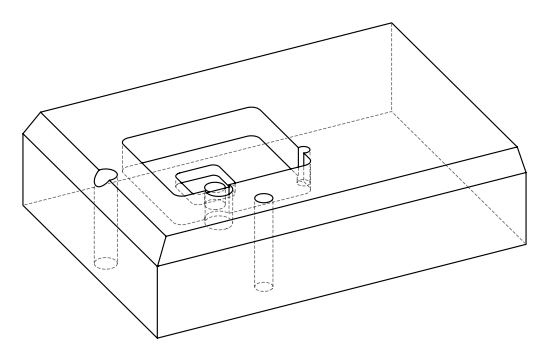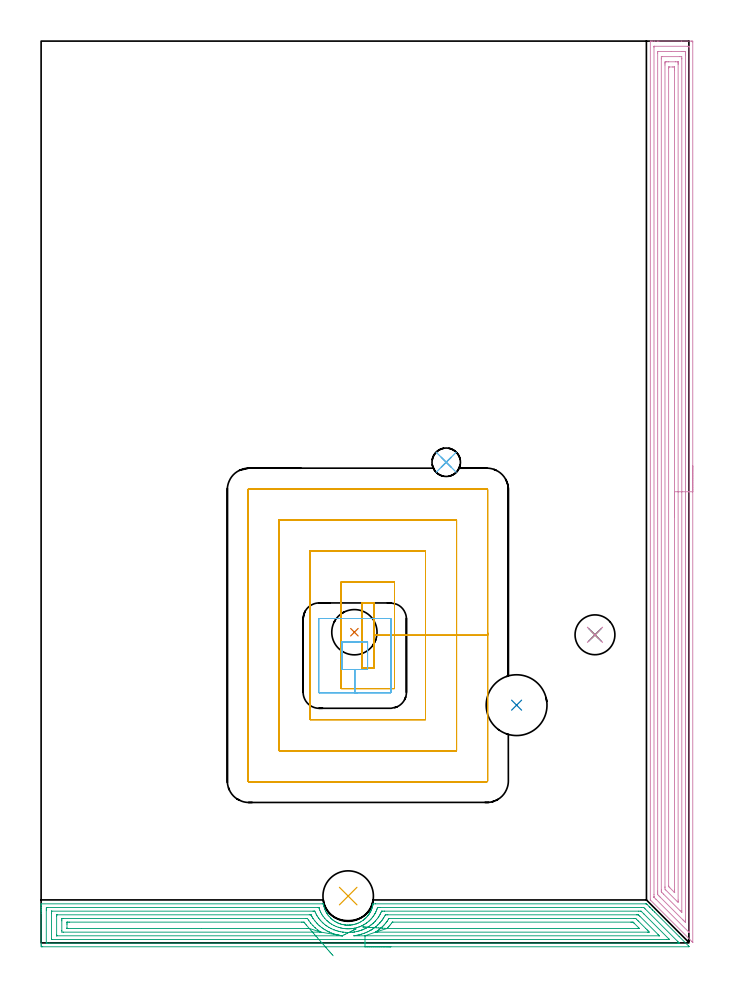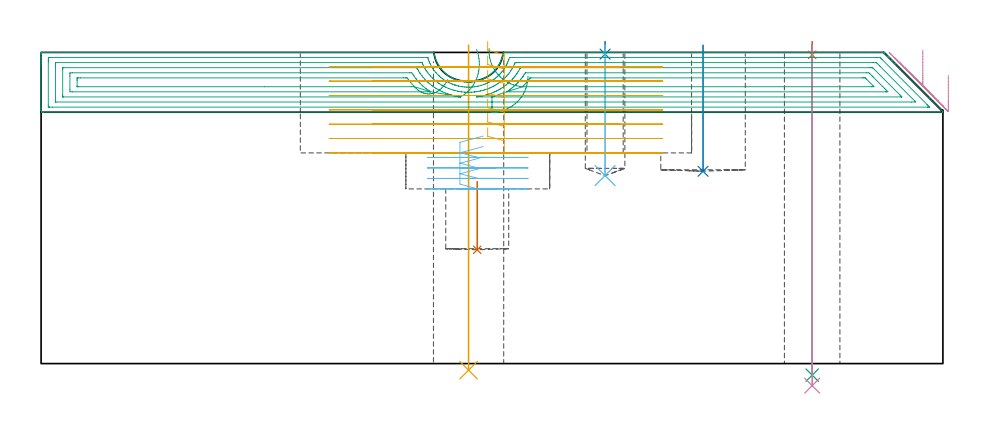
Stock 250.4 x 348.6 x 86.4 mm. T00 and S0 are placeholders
(PLAN: 12 operations, 9 tool changes, 49.1 min)
(1 SPOT_DRILL | STEP1HOLE | NXT0321_9005460120000 | 0.03 min | 3 mm3)
(2 SPOT_DRILL_1 | STEP1POCKET | NXT0321_9005460120000 | 0.03 min | 1 mm3)
(3 DRILL_THROUGH_HOLE_INTO_CENTER | STEP1HOLE | NXT0301_065 | 0.37 min | 5970 mm3)
(4 DRILL_TO_ENLARGE_THROUGH_HOLE | STEP1HOLE | UGT0301_284 | 0.38 min | 10095 mm3)
(5 INDEXABLE_INSERT_DRILL_THROUGH_HOLE_FROM_SOLID | STEP1HOLE_1 | NXT0302_010 | 0.36 min | 25772 mm3)
(6 DRILL_BLIND_HOLE_INTO_CENTER | STEP1POCKET | NXT0301_081 | 0.15 min | 3112 mm3)
(7 INDEXABLE_INSERT_DRILL_BLIND_HOLE_FROM_SOLID | STEP1POCKET_1 | NXT0302_006 | 0.08 min | 13113 mm3)
(8 INDEXABLE_INSERT_DRILL_BLIND_HOLE_FROM_SOLID_1 | STEP1POCKET_2 | NXT0302_018 | 0.14 min | 14181 mm3)
(9 AREA_MILL | FG_CHAMFER_SURFACE | UGT0205_001 | 11.98 min | 34064 mm3)
(10 AREA_MILL_1 | FG_CHAMFER_SURFACE_1 | UGT0205_001 | 16.67 min | 45406 mm3)
(11 MILL_RECTANGULAR_POCKET | POCKET_RECTANGULAR_STRAIGHT | UGT0201_008 | Follow Part, ap 4, ae 75% | 17.23 min | 378530 mm3)
(12 MILL_RECTANGULAR_POCKET_1 | POCKET_RECTANGULAR_STRAIGHT_1 | NXT0201_011 | Follow Part, ap 3, ae 75% | 1.69 min | 13522 mm3)
(TOOL NXT0321_9005460120000 | NC Spot Drill, 142deg, 12mm, Carbide, Uncoated | D12 PA142 FL30 Z2)
(TOOL NXT0301_065 | Carbide Drill 9.4mm [860.1-0940-075A1-MM 2214] | D9.4 PA140 FL98 Z2)
(TOOL UGT0301_284 | Twist Drill 15.4 mm | D15.4 PA118 FL120 Z2)
(TOOL NXT0302_010 | Index. Insert Drill 19.5mm [880-D1950L25-05] | D19.5 PA176 FL98 Z2)
(TOOL NXT0301_081 | Carbide Drill 11mm [860.1-1100-033A1-MM 2214] | D11 PA140 FL55 Z2)
(TOOL NXT0302_006 | Index. Insert Drill 17.5mm [880-D1750L25-05] | D17.5 PA176 FL88 Z2)
(TOOL NXT0302_018 | Index. Insert Drill 23.5mm [880-D2350L25-03] | D23.5 PA176 FL71 Z2)
(TOOL UGT0205_001 | Chamfer Mill 20 x 3 x 45 deg. | D20 FL50 Z2)
(TOOL UGT0201_008 | End Mill 16 mm | D16 FL32 Z4)
(TOOL NXT0201_011 | ENDMILL 12mm [2P460-1200-NA 1630] | D12 FL38 Z6)
(OP 1 SPOT_DRILL)
G17 G21 G94 G90
T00 M6
G54
G17 G0 G90 X214.1 Y119.1 S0 M3
G43 Z96.4 H0
G94 G81 G98 Z85.737 F250. R89.4
G80
M5
M2
(OP 2 SPOT_DRILL_1)
G17 G21 G94 G90
T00 M6
G54
G17 G0 G90 X156.6 Y185.8 S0 M3
G43 Z96.4 H0
G94 G81 G98 Z85.927 F250. R89.4
G80
M5
M2
(OP 3 DRILL_THROUGH_HOLE_INTO_CENTER)
G17 G21 G94 G90
T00 M6
G54
G17 G0 G90 X214.1 Y119.1 S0 M3
G43 Z96.4 H1
G94 G73 G98 Z-3.211 F250. Q8.961 R88.4
G80
M5
M2
(OP 4 DRILL_TO_ENLARGE_THROUGH_HOLE)
G17 G21 G94 G90
T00 M6
G54
G17 G0 G90 X214.1 Y119.1 S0 M3
G43 Z96.4 H0
G94 G73 G98 Z-6.127 F250. Q13.218 R88.4
G80
M5
M2
(OP 5 INDEXABLE_INSERT_DRILL_THROUGH_HOLE_FROM_SOLID)
G17 G21 G94 G90
T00 M6
G54
G17 G0 G90 X118.7 Y18.1 S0 M3
G43 Z96.4 H1
G94 G81 G98 Z-1.84 F250. R88.4
G80
M5
M2
(OP 6 DRILL_BLIND_HOLE_INTO_CENTER)
G17 G21 G94 G90
T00 M6
G54
G17 G0 G90 X156.6 Y185.8 S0 M3
G43 Z96.4 H1
G94 G81 G98 Z52.2 F250. R88.4
G80
M5
M2
(OP 7 INDEXABLE_INSERT_DRILL_BLIND_HOLE_FROM_SOLID)
G17 G21 G94 G90
T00 M6
G54
G17 G0 G90 X121.1 Y120.1 S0 M3
G43 Z96.4 H1
G94 G81 G98 Z31.6 F250. R50.5
G80
M5
M2
(OP 8 INDEXABLE_INSERT_DRILL_BLIND_HOLE_FROM_SOLID_1)
G17 G21 G94 G90
T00 M6
G54
G17 G0 G90 X183.8 Y91.9 S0 M3
G43 Z96.4 H1
G94 G81 G98 Z53.4 F250. R88.4
G80
M5
M2
(OP 9 AREA_MILL)
G17 G21 G94 G90
T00 M6
G54
G17 G0 G90 X135.2 Y-1.5 S1061 M3
G43 Z96.4 H0
Z79.8
G94 G1 X135.162 Z78.928 F250.
X135.048 Z78.064
X134.859 Z77.212
X134.597 Z76.38
X134.263 Z75.574
X133.86 Z74.8
X133.391 Z74.064
X132.86 Z73.372
X132.271 Z72.729
X131.628 Z72.14
X130.936 Z71.608
X130.2 Z71.14
X129.426 Z70.737
X128.62 Z70.403
X127.788 Z70.141
X126.936 Z69.952
X126.071 Z69.838
X125.2 Z69.8
X0.614
X0.211 Y-1.496 Z69.802
X0.01 Y-1.492 Z69.805
X0.005 Y-1.1 Z70.197
X0. Y-0.496 Z70.801
Y11.463 Z82.758
Y12.067 Z83.361
Y12.615 Z83.911
Y12.944 Z84.24
Y13.492 Z84.788
Y13.822 Z85.117
Y14.482 Z85.781
Y14.799 Z86.099
X0.002 Y14.952 Z86.244
X0.01 Y15.098 Z86.389
X0.168 Y15.1 Z86.4
X108.678
X109.067 Y15.093 Z86.392
X109.084 Y14.997 Z86.296
X109.175 Y14.549 Z85.848
X109.287 Y14.104 Z85.403
X109.571 Y13.181 Z84.48
X109.582 Y13.148 Z84.447
X109.674 Y12.944 Z84.24
X109.952 Y12.318 Z83.617
X110.185 Y11.869 Z83.166
X110.325 Y11.628 Z82.923
X110.44 Y11.425 Z82.725
X110.464 Y11.387 Z82.687
X110.475 Y11.369 Z82.669
X110.6 Y11.189 Z82.485
X110.738 Y10.987 Z82.287
X110.766 Y10.946 Z82.246
X110.914 Y10.75 Z82.046
X111.059 Y10.553 Z81.852
X111.075 Y10.532 Z81.832
X111.367 Y10.18 Z81.477
X111.88 Y9.64 Z80.939
X112.097 Y9.433 Z80.73
X112.25 Y9.293 Z80.589
X112.26 Y9.284 Z80.581
X112.589 Y9.01 Z80.309
X112.798 Y8.848 Z80.146
X112.927 Y8.747 Z80.045
X113.152 Y8.588 Z79.886
X113.595 Y8.304 Z79.603
X114.045 Y8.04 Z79.337
X114.176 Y7.97 Z79.269
X114.397 Y7.854 Z79.153
X114.538 Y7.788 Z79.088
X114.665 Y7.729 Z79.028
X114.937 Y7.612 Z78.908
X115.161 Y7.526 Z78.823
X115.376 Y7.445 Z78.739
X115.381 Y7.443 Z78.737
X115.546 Y7.385 Z78.684
X115.829 Y7.29 Z78.589
X116.274 Y7.165 Z78.464
X116.608 Y7.088 Z78.387
X116.716 Y7.065 Z78.36
X116.722 Y7.064 Z78.358
X117.25 Y6.962 Z78.259
X117.432 Y6.937 Z78.233
X117.609 Y6.918 Z78.211
X117.614
X118.06 Y6.879 Z78.176
X118.289 Y6.869 Z78.167
X118.402 Y6.865 Z78.159
X118.507 Y6.86 Z78.156
X118.696 Y6.861 Z78.153
X118.953 Y6.862 Z78.157
X119.053 Y6.868 Z78.158
X119.086 Y6.869 Z78.161
X119.178 Y6.875 Z78.163
X119.399 Y6.883 Z78.178
X119.508 Y6.892 Z78.191
X119.775 Y6.916 Z78.215
X120.151 Y6.962 Z78.259
X120.292 Y6.987 Z78.282
X120.669 Y7.061 Z78.357
X120.739 Y7.074 Z78.371
X121.184 Y7.182 Z78.474
X121.632 Y7.312 Z78.605
X121.843 Y7.38 Z78.68
X121.858 Y7.385 Z78.685
X122.077 Y7.462 Z78.756
X122.364 Y7.575 Z78.873
X122.525 Y7.64 Z78.937
X122.969 Y7.836 Z79.135
X123.436 Y8.087 Z79.386
X123.86 Y8.337 Z79.635
X124.471 Y8.747 Z80.046
X124.604 Y8.848 Z80.147
X124.753 Y8.961 Z80.26
X124.793 Y8.994 Z80.294
X125.144 Y9.294 Z80.591
X125.2 Y9.345 Z80.643
X125.522 Y9.641 Z80.938
X125.646 Y9.764 Z81.061
X125.746 Y9.872 Z81.169
X125.994 Y10.142 Z81.441
X126.327 Y10.533 Z81.831
X126.435 Y10.673 Z81.972
X126.494 Y10.75 Z82.047
X126.539 Y10.807 Z82.106
X126.751 Y11.126 Z82.424
X126.793 Y11.189 Z82.486
X126.837 Y11.254 Z82.553
X126.952 Y11.425 Z82.724
X127.024 Y11.546 Z82.844
X127.072 Y11.628 Z82.924
X127.135 Y11.732 Z83.031
X127.201 Y11.842 Z83.141
X127.249 Y11.931 Z83.23
X127.321 Y12.067 Z83.362
X127.433 Y12.273 Z83.571
X127.457 Y12.319 Z83.617
X127.54 Y12.506 Z83.802
X127.656 Y12.762 Z84.06
X127.835 Y13.211 Z84.51
X127.879 Y13.339 Z84.639
X127.988 Y13.655 Z84.955
X128.036 Y13.822 Z85.122
X128.118 Y14.103 Z85.403
X128.225 Y14.55 Z85.848
X128.255 Y14.7 Z85.996
X128.324 Y15.038 Z86.338
X128.326 Y15.051 Z86.351
X128.342 Y15.093 Z86.393
X129.219 Y15.1 Z86.4
X233.71
X234.006 Y15.095 Z86.39
X234.156 Y14.944 Z86.243
X234.231 Y14.87 Z86.168
X235.03 Y14.07 Z85.369
X235.198 Y13.903 Z85.2
X235.28 Y13.822 Z85.118
X235.496 Y13.604 Z84.904
X236.157 Y12.944 Z84.241
X236.335 Y12.765 Z84.065
X236.389 Y12.711 Z84.011
X237.035 Y12.067 Z83.364
X237.171 Y11.93 Z83.229
X246.66 Y2.441 Z73.74
X250.292 Y-1.192 Z70.106
X250.386 Y-1.309 Z69.986
X250.398 Y-1.417 Z69.881
Y-1.427 Z69.872
X250.4 Y-1.5 Z69.8
X125.2
Y-0.086 Z71.214
X3.155
X2.401 Y-0.085 Z71.215
X2.26 Y-0.084 Z71.216
X2.047 Y-0.079 Z71.221
X2.009 Y-0.072 Z71.228
X2.005 Y-0.043 Z71.257
X2.003 Y-0.013 Z71.287
X2. Y0.171 Z71.471
Y12.46 Z83.76
X2.004 Y12.944 Z84.244
X2.009 Y13.329 Z84.629
X2.033 Y13.679 Z84.979
X2.401 Y13.684 Z84.984
X2.54 Y13.685 Z84.985
X107.031 Y13.686 Z84.986
X107.314 Y13.683 Z84.983
X107.348 Y13.681 Z84.981
X107.359 Y13.679 Z84.979
X107.368 Y13.663 Z84.963
X107.391 Y13.604 Z84.904
X107.41 Y13.549 Z84.849
X107.516 Y13.208 Z84.508
X107.606 Y12.944 Z84.244
X107.785 Y12.482 Z83.782
X107.973 Y12.067 Z83.367
X108.131 Y11.726 Z83.026
X108.427 Y11.189 Z82.489
X108.678 Y10.764 Z82.064
X108.99 Y10.311 Z81.611
X109.571 Y9.557 Z80.857
X109.679 Y9.433 Z80.733
X110.464 Y8.619 Z79.919
X110.533 Y8.556 Z79.856
X110.976 Y8.178 Z79.478
X111.357 Y7.868 Z79.168
X111.427 Y7.816 Z79.116
X111.624 Y7.678 Z78.978
X112.25 Y7.265 Z78.565
X113.054 Y6.8 Z78.1
X113.143 Y6.752 Z78.052
X113.246 Y6.699 Z77.999
X114.036 Y6.355 Z77.655
X114.22 Y6.284 Z77.584
X114.865 Y6.049 Z77.349
X114.929 Y6.027 Z77.327
X114.976 Y6.013 Z77.313
X115.287 Y5.922 Z77.222
X115.823 Y5.787 Z77.087
X116.003 Y5.745 Z77.045
X116.716 Y5.605 Z76.905
X117.096 Y5.548 Z76.848
X117.609 Y5.498 Z76.798
X118.071 Y5.467 Z76.767
X118.502 Y5.451 Z76.751
X118.98 Y5.452 Z76.752
X119.395 Y5.47 Z76.77
X119.823 Y5.501 Z76.801
X120.288 Y5.55 Z76.85
X120.622 Y5.594 Z76.894
X121.181 Y5.699 Z76.999
X121.369 Y5.738 Z77.038
X122.074 Y5.909 Z77.209
X122.085 Y5.911 Z77.211
X122.122 Y5.922 Z77.222
X122.847 Y6.159 Z77.459
X122.967 Y6.201 Z77.501
X123.402 Y6.373 Z77.673
X123.86 Y6.569 Z77.869
X124.022 Y6.642 Z77.942
X124.339 Y6.8 Z78.1
X124.606 Y6.945 Z78.245
X124.753 Y7.028 Z78.328
X125.165 Y7.274 Z78.574
X125.646 Y7.587 Z78.887
X125.701 Y7.624 Z78.924
X125.778 Y7.678 Z78.978
X126.21 Y8.002 Z79.302
X126.54 Y8.272 Z79.572
X126.693 Y8.405 Z79.705
X126.859 Y8.556 Z79.856
X127.152 Y8.831 Z80.131
X127.433 Y9.116 Z80.416
X127.585 Y9.283 Z80.583
X127.717 Y9.433 Z80.733
X127.993 Y9.761 Z81.061
X128.326 Y10.177 Z81.477
X128.382 Y10.256 Z81.556
X128.418 Y10.311 Z81.611
X128.73 Y10.792 Z82.092
X128.975 Y11.189 Z82.489
X129.065 Y11.34 Z82.64
X129.219 Y11.618 Z82.918
X129.368 Y11.92 Z83.22
X129.435 Y12.067 Z83.367
X129.634 Y12.536 Z83.836
X129.792 Y12.944 Z84.244
X129.874 Y13.173 Z84.473
X130.044 Y13.67 Z84.97
X130.065 Y13.679 Z84.979
X130.112 Y13.681 Z84.981
X130.253 Y13.684 Z84.984
X131.005 Y13.686 Z84.986
X131.144
X232.063 Y13.685 Z84.985
X232.817 Y13.68 Z84.98
X232.963 Y13.679 Z84.979
X233.22 Y13.426 Z84.726
X233.485 Y13.166 Z84.466
X245.994 Y0.656 Z71.956
X246.213 Y0.436 Z71.736
X246.676 Y-0.038 Z71.262
X246.71 Y-0.079 Z71.221
X246.653 Y-0.081 Z71.219
X246.507 Y-0.084 Z71.216
X246.213 Y-0.085 Z71.215
X246.074 Y-0.086 Z71.214
X125.2
Y1.328 Z72.628
X4.117 Y1.329 Z72.629
X4.062 Y1.33 Z72.63
X4.026 Y1.333 Z72.633
X4.012 Y1.335 Z72.635
X4.01 Y1.351 Z72.651
X4.003 Y1.533 Z72.833
X4. Y1.716 Z73.016
Y11.372 Z82.672
X4.003 Y12.067 Z83.367
X4.007 Y12.243 Z83.543
X4.013 Y12.265 Z83.565
X4.031 Y12.267 Z83.567
X4.083 Y12.269 Z83.569
X4.187 Y12.271 Z83.571
X105.105
X105.314 Y12.27 Z83.57
X105.73 Y12.266 Z83.566
X105.78 Y12.264 Z83.564
X105.787 Y12.254 Z83.554
X105.803 Y12.225 Z83.525
X105.999 Y11.782 Z83.082
X106.288 Y11.189 Z82.489
X106.6 Y10.598 Z81.898
X106.773 Y10.311 Z81.611
X106.892 Y10.119 Z81.419
X107.179 Y9.711 Z81.011
X107.389 Y9.433 Z80.733
X107.785 Y8.924 Z80.224
X108.105 Y8.556 Z79.856
X108.678 Y7.965 Z79.265
X108.97 Y7.678 Z78.978
X109.571 Y7.167 Z78.467
X110.041 Y6.8 Z78.1
X110.464 Y6.509 Z77.809
X111.292 Y5.986 Z77.286
X111.357 Y5.949 Z77.249
X111.404 Y5.922 Z77.222
X111.948 Y5.625 Z76.925
X112.25 Y5.477 Z76.777
X113.081 Y5.106 Z76.406
X113.143 Y5.081 Z76.381
X113.241 Y5.044 Z76.344
X114.036 Y4.768 Z76.068
X114.445 Y4.643 Z75.943
X114.929 Y4.514 Z75.814
X115.638 Y4.348 Z75.648
X115.823 Y4.312 Z75.612
X116.623 Y4.167 Z75.467
X116.716 Y4.153 Z75.453
X116.731 Y4.151 Z75.451
X117.609 Y4.075 Z75.375
X117.709 Y4.068 Z75.368
X118.502 Y4.037 Z75.337
X118.635 Y4.036 Z75.336
X119.395 Y4.051 Z75.351
X119.507 Y4.056 Z75.356
X120.288 Y4.115 Z75.415
X120.336 Y4.119 Z75.419
X120.76 Y4.167 Z75.467
X121.126 Y4.221 Z75.521
X121.181 Y4.23 Z75.53
X121.869 Y4.368 Z75.668
X122.074 Y4.414 Z75.714
X122.585 Y4.543 Z75.843
X122.967 Y4.647 Z75.947
X123.273 Y4.744 Z76.044
X123.86 Y4.933 Z76.233
X123.944 Y4.963 Z76.263
X124.157 Y5.044 Z76.344
X124.576 Y5.219 Z76.519
X124.753 Y5.296 Z76.596
X125.19 Y5.494 Z76.794
X125.646 Y5.726 Z77.026
X125.776 Y5.795 Z77.095
X126.003 Y5.922 Z77.222
X126.337 Y6.121 Z77.421
X126.54 Y6.246 Z77.546
X126.876 Y6.47 Z77.77
X127.362 Y6.8 Z78.1
X127.403 Y6.829 Z78.129
X127.433 Y6.851 Z78.151
X127.896 Y7.222 Z78.522
X128.326 Y7.582 Z78.882
X128.377 Y7.627 Z78.927
X128.431 Y7.678 Z78.978
X128.829 Y8.061 Z79.361
X129.219 Y8.461 Z79.761
X129.264 Y8.511 Z79.811
X129.304 Y8.556 Z79.856
X129.67 Y8.989 Z80.289
X130.032 Y9.433 Z80.733
X130.067 Y9.478 Z80.778
X130.112 Y9.538 Z80.838
X130.421 Y10.007 Z81.307
X130.616 Y10.311 Z81.611
X130.763 Y10.549 Z81.849
X131.005 Y10.96 Z82.26
X131.085 Y11.11 Z82.41
X131.124 Y11.189 Z82.489
X131.369 Y11.709 Z83.009
X131.533 Y12.067 Z83.367
X131.602 Y12.214 Z83.514
X131.628 Y12.265 Z83.565
X131.694 Y12.267 Z83.567
X131.898 Y12.269 Z83.569
X132.583 Y12.271 Z83.571
X132.791
X231.031
X231.72 Y12.267 Z83.567
X231.924 Y12.264 Z83.564
X232.126 Y12.067 Z83.367
X232.817 Y11.384 Z82.684
X233.012 Y11.189 Z82.489
X242.641 Y1.559 Z72.859
X242.665 Y1.533 Z72.833
X242.842 Y1.335 Z72.635
X241.748 Y1.329 Z72.629
X125.2 Y1.328 Z72.628
Y2.743 Z74.043
X120.844
X121.181 Y2.791 Z74.091
X121.623 Y2.855 Z74.155
X121.936 Y2.91 Z74.21
X122.074 Y2.937 Z74.237
X122.371 Y2.998 Z74.298
X122.662 Y3.062 Z74.362
X122.967 Y3.133 Z74.433
X123.094 Y3.165 Z74.465
X123.568 Y3.289 Z74.589
X123.794 Y3.354 Z74.654
X123.86 Y3.375 Z74.675
X124.464 Y3.573 Z74.873
X124.753 Y3.67 Z74.97
X125.116 Y3.81 Z75.11
X125.646 Y4.023 Z75.323
X125.749 Y4.066 Z75.366
X125.977 Y4.167 Z75.467
X126.358 Y4.346 Z75.646
X126.54 Y4.437 Z75.737
X126.941 Y4.65 Z75.95
X127.433 Y4.922 Z76.222
X127.511 Y4.967 Z76.267
X127.639 Y5.044 Z76.344
X128.054 Y5.312 Z76.612
X128.326 Y5.491 Z76.791
X128.582 Y5.67 Z76.97
X128.934 Y5.922 Z77.222
X129.095 Y6.044 Z77.344
X129.219 Y6.142 Z77.442
X129.581 Y6.444 Z77.744
X129.998 Y6.8 Z78.1
X130.058 Y6.853 Z78.153
X130.112 Y6.904 Z78.204
X130.506 Y7.29 Z78.59
X130.882 Y7.678 Z78.978
X130.941 Y7.74 Z79.04
X131.005 Y7.811 Z79.111
X131.348 Y8.218 Z79.518
X131.626 Y8.556 Z79.856
X131.745 Y8.706 Z80.006
X131.898 Y8.907 Z80.207
X132.112 Y9.223 Z80.523
X132.25 Y9.433 Z80.733
X132.457 Y9.761 Z81.061
X132.791 Y10.309 Z81.609
X132.98 Y10.657 Z81.957
X133.049 Y10.781 Z82.081
X133.081 Y10.834 Z82.134
X133.097 Y10.85 Z82.15
X133.134 Y10.852 Z82.152
X133.684 Y10.856 Z82.156
X134.022 Y10.857 Z82.157
X230.138
X230.476 Y10.856 Z82.156
X230.753 Y10.853 Z82.153
X230.887 Y10.85 Z82.15
X231.031 Y10.715 Z82.015
X231.439 Y10.311 Z81.611
X238.462 Y3.289 Z74.589
X238.739 Y3.011 Z74.311
X238.916 Y2.829 Z74.129
X238.976 Y2.764 Z74.064
X238.988 Y2.747 Z74.047
X238.982
X238.916 Y2.745 Z74.045
X238.731 Y2.743 Z74.043
X125.2
X129.272 Y4.167 Z75.467
X129.765 Y4.508 Z75.808
X130.112 Y4.75 Z76.05
X130.284 Y4.875 Z76.175
X130.509 Y5.044 Z76.344
X130.784 Y5.262 Z76.562
X131.005 Y5.44 Z76.74
X131.267 Y5.665 Z76.965
X131.562 Y5.922 Z77.222
X131.736 Y6.082 Z77.382
X131.898 Y6.235 Z77.535
X132.184 Y6.519 Z77.819
X132.455 Y6.8 Z78.1
X132.616 Y6.972 Z78.272
X132.791 Y7.167 Z78.467
X133.028 Y7.445 Z78.745
X133.219 Y7.678 Z78.978
X133.424 Y7.934 Z79.234
X133.684 Y8.27 Z79.57
X133.802 Y8.44 Z79.74
X133.879 Y8.556 Z79.856
X134.153 Y8.973 Z80.273
X134.452 Y9.433 Z80.733
X134.568 Y9.442 Z80.742
X134.577
X229.235 Y9.443 Z80.743
X229.857 Y9.433 Z80.733
X230.138 Y9.16 Z80.46
X230.746 Y8.556 Z79.856
X231.031 Y8.271 Z79.571
X233.71 Y5.592 Z76.892
X234.257 Y5.044 Z76.344
X234.603 Y4.697 Z75.997
X235.123 Y4.167 Z75.467
X234.613 Y4.157 Z75.457
X234.603
X130.122
X129.272 Y4.167 Z75.467
X133.717 Y5.577 Z76.877
X133.735 Y5.6 Z76.9
X133.808 Y5.682 Z76.982
X133.866 Y5.744 Z77.044
X134.034 Y5.922 Z77.222
X134.292 Y6.203 Z77.503
X134.577 Y6.52 Z77.82
X134.708 Y6.672 Z77.972
X134.814 Y6.8 Z78.1
X135.103 Y7.161 Z78.461
X135.47 Y7.628 Z78.928
X135.744 Y8.017 Z79.317
X135.793 Y8.022 Z79.322
X135.887 Y8.026 Z79.326
X136.007 Y8.028 Z79.328
X227.994 Y8.029 Z79.329
X228.351 Y8.027 Z79.327
X228.708 Y8.024 Z79.324
X228.806 Y8.022 Z79.322
X228.862 Y7.979 Z79.279
X228.968 Y7.879 Z79.179
X229.174 Y7.678 Z78.978
X229.245 Y7.608 Z78.908
X231.031 Y5.82 Z77.12
X231.254 Y5.587 Z76.887
X231.201 Y5.578 Z76.878
X231.031 Y5.575 Z76.875
X230.494 Y5.572 Z76.872
X133.916 Y5.571 Z76.871
X133.821 Y5.572 Z76.872
X133.76 Y5.575 Z76.875
X133.717 Y5.577 Z76.877
X132.852 Y5.634 Z76.972
X131.998 Y5.689 Z77.141
X131.162 Y5.743 Z77.385
X130.35 Y5.796 Z77.7
X129.569 Y5.846 Z78.085
X128.824 Y5.895 Z78.537
X128.122 Y5.94 Z79.052
X127.467 Y5.983 Z79.627
X126.864 Y6.022 Z80.257
X126.319 Y6.057 Z80.937
X125.834 Y6.088 Z81.662
X125.415 Y6.116 Z82.426
X125.064 Y6.138 Z83.224
X124.783 Y6.157 Z84.05
X124.576 Y6.17 Z84.897
X124.442 Y6.179 Z85.759
X124.385 Y6.182 Z86.63
X124.403 Y6.181 Z87.502
G0 X120.898 Y5.006 Z87.265
G1 X121.186 Y5.15 Z86.454
X121.409 Y5.262 Z85.618
X121.566 Y5.341 Z84.764
X121.657 Y5.387 Z83.897
X121.679 Y5.398 Z83.025
X121.634 Y5.375 Z82.154
X121.52 Y5.318 Z81.291
X121.34 Y5.228 Z80.442
X121.095 Y5.105 Z79.614
X120.786 Y4.95 Z78.814
X120.415 Y4.764 Z78.046
X119.987 Y4.549 Z77.317
X119.503 Y4.306 Z76.633
X118.967 Y4.038 Z75.999
X118.385 Y3.745 Z75.419
X117.759 Y3.432 Z74.898
X117.095 Y3.099 Z74.44
X116.398 Y2.749 Z74.049
X116.393 Y2.747 Z74.047
X116.377 Y2.744 Z74.044
X115.946 Y2.743 Z74.043
X115.823
X6.136
X6.061 Y2.745 Z74.045
X6.027 Y2.747 Z74.047
X6.012 Y2.749 Z74.049
X6.01 Y2.766 Z74.066
X6.005 Y2.864 Z74.164
X6. Y3.262 Z74.562
Y10.311 Z81.611
X6.003 Y10.737 Z82.037
X6.008 Y10.842 Z82.142
X6.01 Y10.85 Z82.15
X6.021 Y10.852 Z82.152
X6.058 Y10.855 Z82.155
X6.125 Y10.857 Z82.157
X6.31
X103.657
X104.212 Y10.855 Z82.155
X104.291 Y10.852 Z82.152
X104.309 Y10.851 Z82.151
X104.327 Y10.832 Z82.132
X104.364 Y10.768 Z82.068
X104.618 Y10.311 Z81.611
X104.795 Y10. Z81.3
X105.105 Y9.477 Z80.777
X105.135 Y9.433 Z80.733
X105.196 Y9.344 Z80.644
X105.79 Y8.556 Z79.856
X105.999 Y8.286 Z79.586
X106.532 Y7.678 Z78.978
X106.892 Y7.305 Z78.605
X107.402 Y6.8 Z78.1
X107.785 Y6.475 Z77.775
X108.467 Y5.922 Z77.222
X108.678 Y5.765 Z77.065
X109.214 Y5.395 Z76.695
X109.571 Y5.174 Z76.474
X109.785 Y5.044 Z76.344
X110.464 Y4.653 Z75.953
X110.755 Y4.49 Z75.79
X111.301 Y4.222 Z75.522
X111.357 Y4.197 Z75.497
X111.427 Y4.167 Z75.467
X112.25 Y3.822 Z75.122
X112.81 Y3.616 Z74.916
X113.143 Y3.503 Z74.803
X113.834 Y3.289 Z74.589
X114.036 Y3.234 Z74.534
X114.113 Y3.213 Z74.513
X114.321 Y3.164 Z74.464
X114.929 Y3.025 Z74.325
X115.275 Y2.95 Z74.25
X115.453 Y2.917 Z74.217
X115.823 Y2.852 Z74.152
X116.359 Y2.761 Z74.061
X116.374 Y2.759 Z74.059
X116.387 Y2.755 Z74.055
X116.398 Y2.749 Z74.049
X108.144 Y4.167 Z75.467
X107.794 Y4.157 Z75.457
X107.785
X8.662
X8.01 Y4.167 Z75.467
X8.001 Y4.806 Z76.106
Y8.556 Z79.856
X8.004 Y9.193 Z80.493
X8.01 Y9.433 Z80.733
X8.642 Y9.443 Z80.743
X102.416
X102.941 Y9.433 Z80.733
X103.319 Y8.849 Z80.149
X103.53 Y8.556 Z79.856
X104.072 Y7.816 Z79.116
X104.18 Y7.678 Z78.978
X104.212 Y7.637 Z78.937
X104.958 Y6.8 Z78.1
X105.105 Y6.643 Z77.943
X105.834 Y5.922 Z77.222
X105.999 Y5.779 Z77.079
X106.882 Y5.044 Z76.344
X106.936 Y5.001 Z76.301
X107.785 Y4.413 Z75.713
X108.144 Y4.167 Z75.467
X103.669 Y5.578 Z76.878
X103.319 Y5.575 Z76.875
X102.783 Y5.572 Z76.872
X62.036 Y5.571 Z76.871
X10.438 Y5.572 Z76.872
X10.081 Y5.573 Z76.873
X10.034 Y5.575 Z76.875
X10.015 Y5.577 Z76.877
X10.01 Y5.589 Z76.889
X10.005 Y5.664 Z76.964
X10.001 Y5.779 Z77.079
X10. Y7.231 Z78.531
X10.001 Y7.678 Z78.978
X10.004 Y7.893 Z79.193
X10.008 Y8. Z79.3
X10.01 Y8.021 Z79.321
X10.031 Y8.024 Z79.324
X10.084 Y8.026 Z79.326
X10.438 Y8.028 Z79.328
X10.974 Y8.029 Z79.329
X100.64
X101.178 Y8.027 Z79.327
X101.533 Y8.024 Z79.324
X101.646 Y8.022 Z79.322
X101.748 Y7.892 Z79.192
X101.913 Y7.678 Z78.978
X102.426 Y7.007 Z78.307
X102.601 Y6.8 Z78.1
X103.669 Y5.578 Z76.878
X104.143 Y5.037 Z76.384
X104.642 Y4.465 Z75.955
X105.165 Y3.867 Z75.593
X105.706 Y3.248 Z75.302
X106.262 Y2.611 Z75.084
X106.828 Y1.963 Z74.941
X107.4 Y1.309 Z74.872
X107.974 Y0.652 Z74.88
X108.545 Y-0.002 Z74.964
X109.11 Y-0.648 Z75.123
X109.663 Y-1.281 Z75.357
X110.2 Y-1.896 Z75.663
X110.718 Y-2.489 Z76.039
X111.213 Y-3.055 Z76.482
X111.68 Y-3.59 Z76.988
X112.116 Y-4.089 Z77.555
X112.519 Y-4.55 Z78.178
X112.884 Y-4.967 Z78.851
G0 Z96.4
M5
M2
(OP 10 AREA_MILL_1)
G17 G21 G94 G90
T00 M6
G54
G17 G0 G90 X251.9 Y184.4 S1061 M3
G43 Z96.4 H0
Z80.
G94 G1 Y184.362 Z79.128 F250.
Y184.248 Z78.264
Y184.059 Z77.412
Y183.797 Z76.58
Y183.463 Z75.774
Y183.06 Z75.
Y182.591 Z74.264
Y182.06 Z73.572
Y181.471 Z72.929
Y180.828 Z72.34
Y180.136 Z71.808
Y179.4 Z71.34
Y178.626 Z70.937
Y177.82 Z70.603
Y176.988 Z70.341
Y176.136 Z70.152
Y175.272 Z70.038
Y174.4 Z70.
Y0.289
X251.897 Y0.211 Z70.001
X251.896 Y0.21 Z70.002
X251.888 Y0.211 Z70.01
X251.591 Y0.509 Z70.308
X235.623 Y16.478 Z86.276
X235.504 Y16.605 Z86.39
X235.5 Y16.871 Z86.4
Y348.44
X235.503 Y348.59 Z86.388
X235.556 Y348.593 Z86.335
X235.938 Y348.6 Z85.961
X236.363 Z85.536
X237.004 Z84.891
X238.217 Z83.68
X238.789 Z83.105
X247.575 Z74.323
X251.289 Z70.608
X251.578 Y348.598 Z70.32
X251.892 Y348.59 Z70.006
X251.899 Y348.276 Z69.999
X251.9 Y174.4 Z70.
X250.486 Z71.414
X250.485 Y4.197 Z71.415
X250.484 Y4.138 Z71.416
X250.48 Y4.092 Z71.42
X250.478 Y4.083 Z71.422
X250.473 Y4.086 Z71.427
X250.396 Y4.156 Z71.504
X250.174 Y4.376 Z71.726
X237.678 Y16.871 Z84.222
X237.004 Y17.549 Z84.896
X236.952 Y17.605 Z84.948
X236.928 Y17.633 Z84.972
X236.921 Y17.676 Z84.979
X236.917 Y17.764 Z84.983
X236.915 Y17.852 Z84.985
X236.914 Y18.656 Z84.986
X236.915 Y346.298 Z84.985
X236.916 Y346.388 Z84.984
X236.921 Y346.565 Z84.979
X236.924 Y346.592 Z84.976
X236.931 Y346.594 Z84.969
X236.955 Y346.597 Z84.945
X237.004 Y346.599 Z84.896
X250.005 Z71.895
X250.396 Y346.595 Z71.504
X250.451 Y346.591 Z71.449
X250.479 Y346.587 Z71.421
X250.486 Y346.209 Z71.414
Y174.4
X249.072 Z72.828
X249.071 Y8.839 Z72.829
X249.07 Y8.379 Z72.83
X249.067 Y7.946 Z72.833
X249.066 Y7.945 Z72.834
X249.056 Y7.946 Z72.844
X248.611 Y8.389 Z73.289
X248.16 Y8.839 Z73.74
X239.235 Y17.764 Z82.665
X238.789 Y18.212 Z83.111
X238.35 Y18.656 Z83.55
X238.336 Y19.11 Z83.564
X238.332 Y19.549 Z83.568
X238.329 Y20.009 Z83.571
Y343.992
X238.331 Y344.424 Z83.569
X238.333 Y344.538 Z83.567
X238.335 Y344.587 Z83.565
X238.437 Y344.592 Z83.463
X238.614 Y344.599 Z83.286
X243.612 Y344.6 Z78.288
X247.718 Z74.182
X248.435 Y344.599 Z73.465
X248.611 Y344.596 Z73.289
X248.787 Y344.59 Z73.113
X249.065 Y344.568 Z72.835
X249.067 Y344.424 Z72.833
X249.07 Y343.964 Z72.83
X249.071 Y343.531 Z72.829
X249.072 Y343.07 Z72.828
Y174.4
X247.657 Z74.243
Y12.409
X247.655 Y12.036 Z74.245
X247.652 Y11.85 Z74.248
X247.651 Y11.817 Z74.249
X247.629 Y11.832 Z74.271
X247.569 Y11.888 Z74.331
X247.04 Y12.409 Z74.86
X240.575 Y18.874 Z81.325
X239.902 Y19.549 Z81.998
X239.806 Y19.65 Z82.094
X239.751 Y19.71 Z82.149
X239.749 Y19.758 Z82.151
X239.746 Y19.965 Z82.154
X239.743 Y20.381 Z82.157
Y20.442
Y341.746
X239.749 Y342.572 Z82.151
X239.753 Y342.591 Z82.147
X239.775 Y342.594 Z82.125
X239.828 Y342.597 Z82.072
X239.934 Y342.599 Z81.966
X240.148 Y342.6 Z81.752
X246.864 Y342.599 Z75.036
X247.65 Y342.571 Z74.25
X247.657 Y341.807 Z74.243
Y341.746
Y174.4
X246.243 Z75.657
X246.242 Y16.561 Z75.658
X246.239 Y15.979 Z75.661
X246.236 Y15.675 Z75.664
X245.932 Y15.966 Z75.968
X245.919 Y15.979 Z75.981
X241.457 Y20.442 Z80.443
X241.164 Y20.745 Z80.736
X241.159 Y21.334 Z80.741
X241.158 Y21.644 Z80.742
X241.157 Y339.379 Z80.743
X241.158 Y339.961 Z80.742
X241.16 Y340.269 Z80.74
X241.164 Y340.573 Z80.736
X241.468 Y340.59 Z80.432
X241.725 Y340.597 Z80.175
X242.361 Y340.6 Z79.539
X242.615 Z79.285
X245.293 Z76.607
X245.932 Y340.599 Z75.968
X246.189 Y340.596 Z75.711
X246.228 Y340.59 Z75.672
X246.236 Y340.58 Z75.664
X246.239 Y340.547 Z75.661
X246.242 Y339.961 Z75.658
X246.243 Y339.65 Z75.657
Y174.4
X244.829 Z77.071
Y20.442
X244.827 Y19.761 Z77.073
X244.824 Y19.549 Z77.076
X244.822 Y19.534 Z77.078
X244.82 Z77.08
X244.8 Y19.549 Z77.1
X243.014 Y21.334 Z78.886
X242.775 Y21.578 Z79.125
X242.618 Y21.742 Z79.282
X242.578 Y21.787 Z79.322
X242.575 Y21.804 Z79.325
X242.573 Y21.846 Z79.327
X242.571 Y22.016 Z79.329
X242.572 Y337.965 Z79.328
X242.573 Y338.176 Z79.327
X242.578 Y338.517 Z79.322
X242.582 Y338.59 Z79.318
X242.688 Y338.595 Z79.212
X242.831 Y338.599 Z79.069
X244.146 Y338.6 Z77.754
X244.617 Y338.598 Z77.283
X244.781 Y338.593 Z77.119
X244.813 Y338.591 Z77.087
X244.822 Y338.535 Z77.078
X244.826 Y338.39 Z77.074
X244.828 Y338.176 Z77.072
X244.829 Y337.494 Z77.071
Y337.284
Y174.4
Y173.528 Z77.109
Y172.663 Z77.223
Y171.812 Z77.412
Y170.98 Z77.674
Y170.174 Z78.008
Y169.4 Z78.411
Y168.664 Z78.88
Y167.972 Z79.411
Y167.329 Z80.
Y166.74 Z80.643
Y166.208 Z81.335
Y165.74 Z82.071
Y165.337 Z82.845
Y165.003 Z83.651
Y164.741 Z84.483
Y164.552 Z85.335
Y164.438 Z86.2
Y164.4 Z87.071
G0 Z96.4
M5
M2
(OP 11 MILL_RECTANGULAR_POCKET)
G17 G21 G94 G90
T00 M6
G54
G17 G0 G90 X124. Y115.171 S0 M3
G43 Z96.4 H0
Z89.4
G94 G1 Y106.3 Z87.023 F250.
X128.6 Z85.79
Y118.9 Z82.414
Y131.5 F500.
X124.
Y106.3
X128.6
Y118.9
X136.6
Y139.5
X116.
Y98.3
X136.6
Y118.9
X148.6
Y151.5
X104.
Y86.3
X148.6
Y118.9
X160.6
Y163.5
X92.
Y74.3
X160.6
Y118.9
X172.6
Y175.2
G3 X172.3 Y175.5 R0.3
G1 X80.3
G3 X80. Y175.2 R0.3
G1 Y62.6
G3 X80.3 Y62.3 R0.3
G1 X172.3
G3 X172.6 Y62.6 R0.3
G1 Y118.9
Y119.9
G0 X124. Y115.171 Z85.414
G1 Y106.3 Z83.037 F250.
X128.6 Z81.805
Y118.9 Z78.429
Y131.5 F500.
X124.
Y106.3
X128.6
Y118.9
X136.6
Y139.5
X116.
Y98.3
X136.6
Y118.9
X148.6
Y151.5
X104.
Y86.3
X148.6
Y118.9
X160.6
Y163.5
X92.
Y74.3
X160.6
Y118.9
X172.6
Y175.2
G3 X172.3 Y175.5 R0.3
G1 X80.3
G3 X80. Y175.2 R0.3
G1 Y62.6
G3 X80.3 Y62.3 R0.3
G1 X172.3
G3 X172.6 Y62.6 R0.3
G1 Y118.9
Y119.9
G0 X124. Y115.171 Z81.429
G1 Y106.3 Z79.052 F250.
X128.6 Z77.819
Y118.9 Z74.443
Y131.5 F500.
X124.
Y106.3
X128.6
Y118.9
X136.6
Y139.5
X116.
Y98.3
X136.6
Y118.9
X148.6
Y151.5
X104.
Y86.3
X148.6
Y118.9
X160.6
Y163.5
X92.
Y74.3
X160.6
Y118.9
X172.6
Y175.2
G3 X172.3 Y175.5 R0.3
G1 X80.3
G3 X80. Y175.2 R0.3
G1 Y62.6
G3 X80.3 Y62.3 R0.3
G1 X172.3
G3 X172.6 Y62.6 R0.3
G1 Y118.9
Y119.9
G0 X124. Y115.171 Z77.443
G1 Y106.3 Z75.066 F250.
X128.6 Z73.833
Y118.9 Z70.457
Y131.5 F500.
X124.
Y106.3
X128.6
Y118.9
X136.6
Y139.5
X116.
Y98.3
X136.6
Y118.9
X148.6
Y151.5
X104.
Y86.3
X148.6
Y118.9
X160.6
Y163.5
X92.
Y74.3
X160.6
Y118.9
X172.6
Y175.2
G3 X172.3 Y175.5 R0.3
G1 X80.3
G3 X80. Y175.2 R0.3
G1 Y62.6
G3 X80.3 Y62.3 R0.3
G1 X172.3
G3 X172.6 Y62.6 R0.3
G1 Y118.9
Y119.9
G0 X124. Y115.171 Z73.457
G1 Y106.3 Z71.08 F250.
X128.6 Z69.848
Y118.9 Z66.471
Y131.5 F500.
X124.
Y106.3
X128.6
Y118.9
X136.6
Y139.5
X116.
Y98.3
X136.6
Y118.9
X148.6
Y151.5
X104.
Y86.3
X148.6
Y118.9
X160.6
Y163.5
X92.
Y74.3
X160.6
Y118.9
X172.6
Y175.2
G3 X172.3 Y175.5 R0.3
G1 X80.3
G3 X80. Y175.2 R0.3
G1 Y62.6
G3 X80.3 Y62.3 R0.3
G1 X172.3
G3 X172.6 Y62.6 R0.3
G1 Y118.9
Y119.9
G0 X124. Y115.171 Z69.471
G1 Y106.3 Z67.094 F250.
X128.6 Z65.862
Y118.9 Z62.486
Y131.5 F500.
X124.
Y106.3
X128.6
Y118.9
X136.6
Y139.5
X116.
Y98.3
X136.6
Y118.9
X148.6
Y151.5
X104.
Y86.3
X148.6
Y118.9
X160.6
Y163.5
X92.
Y74.3
X160.6
Y118.9
X172.6
Y175.2
G3 X172.3 Y175.5 R0.3
G1 X80.3
G3 X80. Y175.2 R0.3
G1 Y62.6
G3 X80.3 Y62.3 R0.3
G1 X172.3
G3 X172.6 Y62.6 R0.3
G1 Y118.9
Y119.9
G0 X124. Y115.171 Z65.486
G1 Y106.3 Z63.109 F250.
X128.6 Z61.876
Y118.9 Z58.5
Y131.5 F500.
X124.
Y106.3
X128.6
Y118.9
X136.6
Y139.5
X116.
Y98.3
X136.6
Y118.9
X148.6
Y151.5
X104.
Y86.3
X148.6
Y118.9
X160.6
Y163.5
X92.
Y74.3
X160.6
Y118.9
X172.6
Y175.2
G3 X172.3 Y175.5 R0.3
G1 X80.3
G3 X80. Y175.2 R0.3
G1 Y62.6
G3 X80.3 Y62.3 R0.3
G1 X172.3
G3 X172.6 Y62.6 R0.3
G1 Y118.9
Y119.9
G0 Z96.4
M5
M2
(OP 12 MILL_RECTANGULAR_POCKET_1)
G17 G21 G94 G90
T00 M6
G54
G17 G0 G90 X122.726 Y116.4 S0 M3
G43 Z96.4 H1
Z63.162
G94 G1 X116.3 Z61.44 F250.
Y105.7 Z58.572
X121.25 Z57.246
X126.2 F500.
Y116.4
X116.3
Y105.7
X121.25
Y96.7
X135.
G3 X135.2 Y96.9 R0.2
G1 Y125.2
G3 X135. Y125.4 R0.2
G1 X107.5
G3 X107.3 Y125.2 R0.2
G1 Y96.9
G3 X107.5 Y96.7 R0.2
G1 X121.25
X122.25
G0 X122.726 Y116.4 Z60.246
G1 X116.3 Z58.524 F250.
Y105.7 Z55.657
X121.25 Z54.331
X126.2 F500.
Y116.4
X116.3
Y105.7
X121.25
Y96.7
X135.
G3 X135.2 Y96.9 R0.2
G1 Y125.2
G3 X135. Y125.4 R0.2
G1 X107.5
G3 X107.3 Y125.2 R0.2
G1 Y96.9
G3 X107.5 Y96.7 R0.2
G1 X121.25
X122.25
G0 X122.726 Y116.4 Z57.331
G1 X116.3 Z55.609 F250.
Y105.7 Z52.742
X121.25 Z51.415
X126.2 F500.
Y116.4
X116.3
Y105.7
X121.25
Y96.7
X135.
G3 X135.2 Y96.9 R0.2
G1 Y125.2
G3 X135. Y125.4 R0.2
G1 X107.5
G3 X107.3 Y125.2 R0.2
G1 Y96.9
G3 X107.5 Y96.7 R0.2
G1 X121.25
X122.25
G0 X122.726 Y116.4 Z54.415
G1 X116.3 Z52.693 F250.
Y105.7 Z49.826
X121.25 Z48.5
X126.2 F500.
Y116.4
X116.3
Y105.7
X121.25
Y96.7
X135.
G3 X135.2 Y96.9 R0.2
G1 Y125.2
G3 X135. Y125.4 R0.2
G1 X107.5
G3 X107.3 Y125.2 R0.2
G1 Y96.9
G3 X107.5 Y96.7 R0.2
G1 X121.25
X122.25
G0 Z96.4
M5
M2
